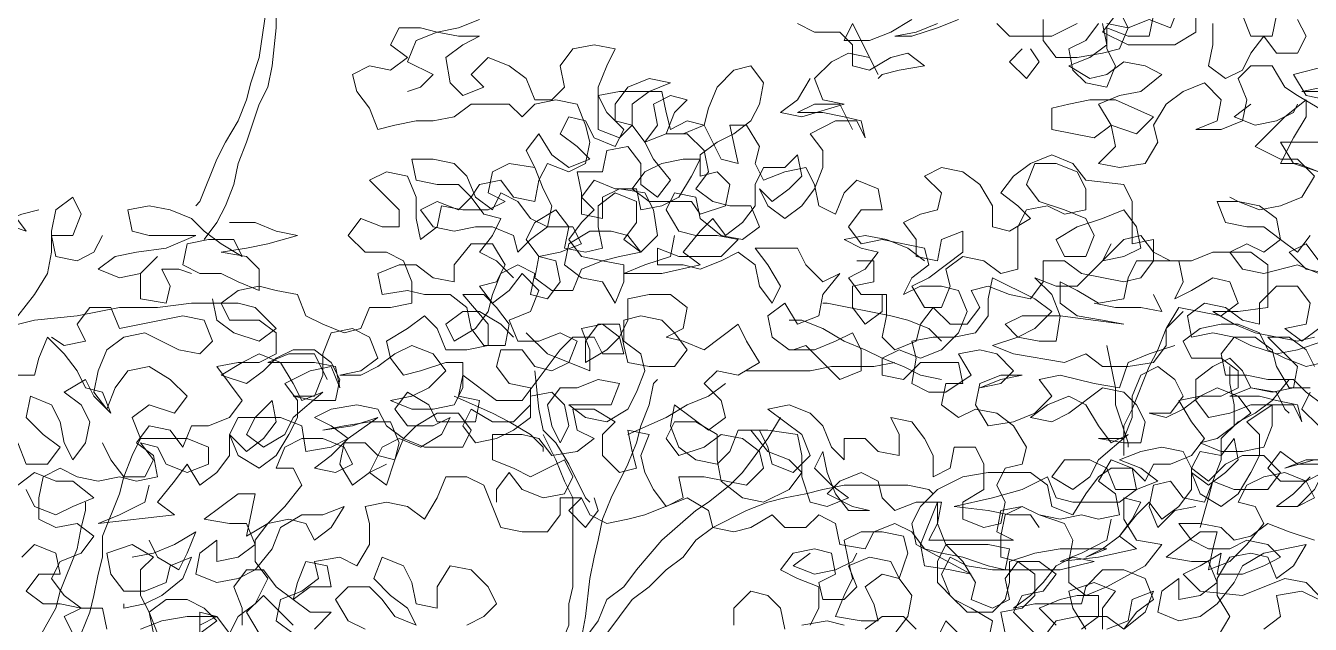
# Model space of a CAD drawing. Header units: millimetres. Extents: x 11446 to 37687, y -223 to 11932.
# Drawn here: x 26454 to 29685, y 7702 to 9209 of the extents above; entities that cross this region are included whole.
import ezdxf

# ---------------------------------------------------------------- set-up
doc = ezdxf.new("R2010")
doc.units = ezdxf.units.MM
doc.layers.add('A-VEG-___-___-EXI', color=250, linetype='Continuous', lineweight=25)

msp = doc.modelspace()

# ---------------------------------------------------------------- linework, layer by layer
at = {"layer": 'A-VEG-___-___-EXI', "color": 28, "lineweight": 15, "flags": 128}
for points in [[(26977.2, 10333.5), (27009.2, 10290.8), (27030.5, 10248.2), (27051.8, 10194.9), (27062.5, 10152.2), (27083.8, 10098.9), (27105.1, 9992.3), (27105.1, 9779.2), (27094.5, 9725.9), (27094.5, 9608.6), (27073.2, 9480.7), (27073.2, 9331.4), (27062.5, 9278.1), (27041.2, 9128.9), (27019.9, 9064.9), (27009.2, 9022.3), (26987.9, 8969), (26955.9, 8915.7), (26934.6, 8873.1), (26891.9, 8766.5), (26881.3, 8755.8)], [(26902.6, 8670.5), (26934.6, 8713.2), (26955.9, 8755.8), (26977.2, 8809.1), (26987.9, 8862.4), (27009.2, 8915.7), (27041.2, 9011.6), (27062.5, 9054.3), (27073.2, 9107.6), (27083.8, 9203.5), (27083.8, 9256.8)], [(29354.4, 9256.8), (29333.1, 9203.5), (29279.8, 9224.8), (29226.5, 9203.5), (29205.1, 9246.2)], [(27680.8, 8574.6), (27638.1, 8617.2), (27595.5, 8638.5), (27627.5, 8681.2), (27648.8, 8723.8), (27606.2, 8734.5), (27574.2, 8777.1), (27595.5, 8809.1), (27648.8, 8819.8), (27680.8, 8777.1), (27734.1, 8766.5), (27744.7, 8819.8), (27766.1, 8862.4), (27819.4, 8841.1), (27862, 8862.4), (27872.7, 8915.7), (27862, 8958.3), (27840.7, 9011.6), (27787.4, 9022.3), (27734.1, 9011.6), (27702.1, 8979.7), (27670.1, 9011.6), (27574.2, 9011.6), (27531.5, 8979.7), (27478.2, 8969), (27435.6, 8969), (27382.3, 8958.3), (27339.7, 8947.7), (27318.3, 9001), (27286.4, 9043.6), (27275.7, 9086.3), (27318.3, 9107.6), (27371.6, 9096.9), (27414.3, 9128.9), (27371.6, 9160.9), (27393, 9203.5), (27446.3, 9203.5), (27488.9, 9192.9), (27542.2, 9203.5), (27595.5, 9224.8)], [(28427, 9075.6), (28395, 9022.3), (28352.4, 8990.3), (28405.7, 8979.7), (28512.3, 9011.6), (28459, 9022.3), (28437.6, 9075.6), (28480.3, 9118.2), (28522.9, 9139.6), (28576.2, 9128.9), (28597.5, 9086.3), (28533.6, 9214.2), (28512.3, 9171.5), (28576.2, 9171.5), (28629.5, 9192.9), (28682.8, 9224.8)], [(28395, 9214.2), (28437.6, 9192.9), (28501.6, 9192.9), (28533.6, 9160.9), (28533.6, 9107.6), (28576.2, 9096.9), (28629.5, 9128.9), (28672.1, 9139.6), (28714.8, 9107.6), (28650.8, 9096.9), (28608.2, 9086.3), (28597.5, 9075.6)], [(28746.8, 9214.2), (28693.5, 9192.9), (28640.2, 9182.2), (28682.8, 9182.2), (28746.8, 9203.5), (28800.1, 9224.8)], [(28896, 9214.2), (28928, 9182.2), (29034.6, 9182.2), (29098.5, 9214.2)], [(29173.2, 9214.2), (29226.5, 9203.5), (29205.1, 9150.2), (29162.5, 9139.6), (29098.5, 9128.9), (29045.2, 9128.9), (29013.3, 9171.5), (29013.3, 9224.8)], [(29162.5, 9214.2), (29173.2, 9160.9), (29130.5, 9128.9), (29077.2, 9107.6), (29130.5, 9075.6), (29173.2, 9086.3), (29215.8, 9118.2), (29269.1, 9107.6), (29311.7, 9086.3), (29258.4, 9043.6), (29205.1, 9033), (29151.8, 9011.6), (29183.8, 8958.3), (29247.8, 8937), (29290.4, 8979.7), (29194.5, 9022.3), (29130.5, 9022.3), (29077.2, 9011.6), (29034.6, 9001), (29034.6, 8947.7), (29141.2, 8926.4), (29183.8, 8958.3), (29194.5, 8905), (29151.8, 8862.4), (29205.1, 8851.7), (29269.1, 8862.4), (29301.1, 8915.7), (29290.4, 8958.3), (29322.4, 9011.6), (29365, 9043.6), (29418.3, 9064.9), (29461, 9022.3), (29450.3, 8969), (29397, 8947.7), (29461, 8947.7), (29514.3, 8969), (29524.9, 9022.3), (29503.6, 9075.6), (29535.6, 9107.6), (29588.9, 9107.6), (29620.9, 9054.3), (29652.9, 9033), (29706.2, 9001)], [(29151.8, 9214.2), (29119.9, 9171.5), (29077.2, 9150.2), (29087.9, 9096.9), (29119.9, 9064.9), (29173.2, 9054.3), (29194.5, 9107.6), (29173.2, 9150.2), (29173.2, 9203.5), (29226.5, 9182.2), (29279.8, 9182.2), (29290.4, 9235.5)], [(29194.5, 9235.5), (29162.5, 9192.9), (29226.5, 9160.9), (29343.7, 9160.9), (29397, 9192.9), (29397, 9235.5)], [(29439.7, 9214.2), (29439.7, 9160.9), (29429, 9107.6), (29471.6, 9075.6), (29514.3, 9096.9), (29535.6, 9139.6), (29567.6, 9182.2), (29599.6, 9139.6), (29652.9, 9139.6), (29674.2, 9182.2), (29652.9, 9224.8)], [(29514.3, 9235.5), (29535.6, 9182.2), (29588.9, 9182.2), (29599.6, 9235.5)], [(27680.8, 8425.3), (27648.8, 8457.3), (27595.5, 8489.3), (27552.9, 8489.3), (27510.2, 8457.3), (27531.5, 8414.7), (27584.8, 8446.7), (27616.8, 8489.3), (27627.5, 8531.9), (27648.8, 8585.2), (27691.4, 8606.6), (27734.1, 8585.2), (27723.4, 8531.9), (27766.1, 8521.3), (27798, 8563.9), (27787.4, 8617.2), (27744.7, 8627.9), (27712.8, 8670.5), (27734.1, 8713.2), (27787.4, 8745.1), (27819.4, 8702.5), (27808.7, 8649.2), (27862, 8638.5), (27904.6, 8649.2), (27894, 8702.5), (27894, 8755.8), (27936.6, 8787.8), (27989.9, 8766.5), (27989.9, 8713.2), (27957.9, 8670.5), (28000.6, 8638.5), (27947.3, 8627.9), (27904.6, 8617.2), (27851.3, 8627.9), (27819.4, 8670.5), (27851.3, 8713.2), (27883.3, 8745.1), (27851.3, 8777.1), (27883.3, 8819.8), (27936.6, 8798.4), (27989.9, 8798.4), (28000.6, 8745.1), (28053.9, 8755.8), (28096.5, 8777.1), (28128.5, 8830.4), (28149.8, 8873.1), (28107.2, 8873.1), (28053.9, 8862.4), (28011.2, 8841.1), (27979.3, 8798.4), (28021.9, 8766.5), (28128.5, 8766.5), (28149.8, 8734.5), (28213.8, 8755.8), (28224.4, 8809.1), (28192.5, 8841.1), (28149.8, 8830.4), (28149.8, 8883.7), (28192.5, 8915.7), (28235.1, 8937), (28277.7, 8969), (28299.1, 9011.6), (28309.7, 9064.9), (28277.7, 9107.6), (28235.1, 9096.9), (28192.5, 9054.3), (28171.1, 9001), (28160.5, 8958.3), (28107.2, 8937), (28064.5, 8937), (28085.9, 8990.3), (28117.8, 9022.3), (28075.2, 9033), (28032.6, 9011.6), (28043.2, 8958.3), (28011.2, 8915.7), (27979.3, 8958.3), (27979.3, 9011.6), (28021.9, 9043.6), (28075.2, 9064.9), (28021.9, 9075.6), (27968.6, 9054.3), (27936.6, 9011.6), (27936.6, 8969), (27979.3, 8958.3), (27947.3, 8926.4), (27894, 8947.7), (27894, 9054.3), (27915.3, 9107.6), (27936.6, 9150.2), (27883.3, 9160.9), (27830, 9150.2), (27798, 9107.6), (27808.7, 9054.3), (27776.7, 9022.3), (27734.1, 9022.3), (27712.8, 9075.6), (27670.1, 9107.6), (27616.8, 9128.9), (27574.2, 9086.3), (27606.2, 9054.3), (27552.9, 9033), (27520.9, 9064.9), (27510.2, 9128.9), (27552.9, 9160.9), (27595.5, 9182.2), (27542.2, 9182.2), (27488.9, 9192.9), (27435.6, 9171.5), (27414.3, 9118.2), (27478.2, 9086.3), (27446.3, 9054.3), (27414.3, 9043.6)], [(28960, 9150.2), (28928, 9118.2), (28970.6, 9075.6), (29002.6, 9118.2), (28981.3, 9150.2)], [(29727.5, 9107.6), (29642.2, 9086.3), (29674.2, 9033), (29727.5, 9022.3)], [(29716.8, 9054.3), (29663.5, 9043.6), (29716.8, 9043.6)], [(27361, 8105.5), (27318.3, 8084.2), (27275.7, 8052.2), (27243.7, 8105.5), (27254.4, 8158.8), (27307.7, 8158.8), (27339.7, 8126.9), (27382.3, 8116.2), (27403.6, 8169.5), (27456.9, 8148.2), (27552.9, 8148.2), (27574.2, 8190.8), (27542.2, 8233.5), (27488.9, 8233.5), (27435.6, 8201.5), (27403.6, 8169.5), (27361, 8201.5), (27339.7, 8244.1), (27286.4, 8254.8), (27222.4, 8244.1), (27179.8, 8222.8), (27222.4, 8201.5), (27265, 8169.5), (27222.4, 8148.2), (27158.4, 8137.5), (27147.8, 8201.5), (27094.5, 8222.8), (27030.5, 8222.8), (27009.2, 8180.2), (27051.8, 8148.2), (27105.1, 8180.2), (27126.5, 8222.8), (27201.1, 8286.8), (27147.8, 8265.4), (27126.5, 8308.1), (27094.5, 8361.4), (27041.2, 8382.7), (26998.5, 8361.4), (26945.2, 8329.4), (27009.2, 8308.1), (27051.8, 8340.1), (27083.8, 8372), (27126.5, 8393.4), (27179.8, 8393.4), (27222.4, 8361.4), (27243.7, 8318.7), (27233.1, 8265.4), (27179.8, 8265.4), (27126.5, 8276.1), (27179.8, 8276.1), (27201.1, 8329.4), (27201.1, 8382.7), (27222.4, 8436), (27275.7, 8446.7), (27318.3, 8425.3), (27339.7, 8372), (27297, 8340.1), (27243.7, 8329.4), (27297, 8329.4), (27339.7, 8350.7), (27382.3, 8382.7), (27424.9, 8404), (27478.2, 8382.7), (27510.2, 8340.1), (27467.6, 8297.4), (27424.9, 8276.1), (27371.6, 8265.4), (27424.9, 8244.1), (27478.2, 8244.1), (27531.5, 8254.8), (27552.9, 8297.4), (27552.9, 8361.4), (27510.2, 8361.4), (27446.3, 8340.1), (27403.6, 8329.4), (27371.6, 8372), (27361, 8414.7), (27414.3, 8446.7), (27456.9, 8478.6), (27488.9, 8446.7), (27510.2, 8393.4), (27563.5, 8393.4), (27616.8, 8404), (27616.8, 8457.3), (27552.9, 8531.9), (27606.2, 8531.9), (27638.1, 8500), (27670.1, 8457.3), (27659.5, 8404), (27606.2, 8404), (27574.2, 8446.7), (27563.5, 8500), (27520.9, 8531.9), (27456.9, 8531.9), (27414.3, 8542.6), (27350.3, 8531.9), (27339.7, 8585.2), (27393, 8606.6), (27435.6, 8606.6), (27478.2, 8574.6), (27531.5, 8563.9), (27531.5, 8606.6), (27574.2, 8659.9), (27627.5, 8659.9), (27659.5, 8606.6), (27638.1, 8563.9), (27595.5, 8553.3), (27627.5, 8510.6), (27670.1, 8542.6), (27702.1, 8585.2), (27744.7, 8542.6), (27723.4, 8489.3), (27670.1, 8468), (27691.4, 8414.7), (27744.7, 8414.7), (27798, 8436), (27840.7, 8414.7), (27819.4, 8361.4), (27776.7, 8340.1), (27734.1, 8350.7), (27702.1, 8393.4), (27648.8, 8393.4), (27638.1, 8350.7), (27670.1, 8308.1), (27723.4, 8297.4), (27723.4, 8254.8), (27680.8, 8212.1), (27627.5, 8212.1), (27574.2, 8244.1), (27552.9, 8201.5), (27584.8, 8158.8), (27638.1, 8169.5), (27680.8, 8190.8), (27723.4, 8222.8), (27723.4, 8276.1), (27776.7, 8286.8), (27808.7, 8254.8), (27819.4, 8201.5), (27798, 8158.8), (27776.7, 8201.5), (27766.1, 8254.8), (27798, 8297.4), (27840.7, 8297.4), (27894, 8318.7), (27947.3, 8308.1), (27926, 8254.8), (27819.4, 8254.8), (27862, 8222.8), (27915.3, 8212.1), (27968.6, 8244.1), (27989.9, 8286.8), (28011.2, 8340.1), (28000.6, 8382.7), (27957.9, 8414.7), (27957.9, 8468), (28000.6, 8478.6), (28053.9, 8468), (28085.9, 8436), (28117.8, 8393.4), (28085.9, 8350.7), (28021.9, 8350.7), (27968.6, 8361.4), (27957.9, 8404), (27947.3, 8457.3), (27894, 8457.3), (27862, 8414.7), (27862, 8361.4), (27915.3, 8393.4), (27947.3, 8425.3), (27968.6, 8468), (27968.6, 8521.3), (28021.9, 8531.9), (28075.2, 8531.9), (28117.8, 8500), (28107.2, 8446.7), (28064.5, 8425.3), (28107.2, 8414.7), (28160.5, 8393.4), (28245.8, 8457.3), (28267.1, 8414.7), (28299.1, 8361.4), (28245.8, 8329.4), (28192.5, 8340.1), (28160.5, 8308.1), (28203.1, 8265.4), (28213.8, 8222.8), (28171.1, 8190.8), (28085.9, 8254.8), (28075.2, 8201.5), (28096.5, 8148.2), (28139.2, 8116.2), (28192.5, 8105.5), (28224.4, 8137.5), (28245.8, 8190.8), (28299.1, 8190.8), (28320.4, 8148.2), (28331, 8105.5), (28384.3, 8084.2), (28427, 8126.9), (28405.7, 8180.2), (28320.4, 8244.1), (28373.7, 8254.8), (28427, 8233.5), (28459, 8201.5), (28480.3, 8148.2), (28512.3, 8116.2), (28512.3, 8169.5), (28565.5, 8169.5), (28597.5, 8137.5), (28650.8, 8126.9), (28650.8, 8180.2), (28629.5, 8222.8), (28682.8, 8212.1), (28714.8, 8169.5), (28736.1, 8126.9), (28736.1, 8073.6), (28778.7, 8094.9), (28789.4, 8148.2), (28842.7, 8148.2), (28864, 8105.5), (28864, 8041.6), (28810.7, 8009.6), (28810.7, 7967), (28864, 7945.7), (28906.7, 7956.3), (28917.3, 8009.6), (28896, 8052.2), (28917.3, 8094.9), (28960, 8105.5), (28970.6, 8148.2), (28938.6, 8201.5), (28896, 8233.5), (28842.7, 8244.1), (28800.1, 8222.8), (28757.4, 8254.8), (28768.1, 8308.1), (28810.7, 8308.1), (28800.1, 8361.4), (28704.1, 8361.4), (28661.5, 8318.7), (28608.2, 8329.4), (28608.2, 8372), (28650.8, 8393.4), (28704.1, 8372), (28757.4, 8393.4), (28800.1, 8436), (28821.4, 8489.3), (28800.1, 8542.6), (28757.4, 8553.3), (28704.1, 8553.3), (28661.5, 8531.9), (28682.8, 8574.6), (28725.5, 8606.6), (28714.8, 8649.2), (28608.2, 8670.5), (28554.9, 8659.9), (28522.9, 8702.5), (28554.9, 8745.1), (28608.2, 8745.1), (28597.5, 8798.4), (28544.2, 8819.8), (28512.3, 8787.8), (28490.9, 8734.5), (28448.3, 8755.8), (28437.6, 8809.1), (28416.3, 8851.7), (28363, 8841.1), (28309.7, 8819.8), (28288.4, 8862.4), (28299.1, 8905), (28267.1, 8958.3), (28224.4, 8958.3), (28245.8, 8862.4), (28203.1, 8873.1), (28160.5, 8958.3), (28117.8, 8969), (28075.2, 8947.7), (28064.5, 8990.3), (28053.9, 9043.6), (27947.3, 9043.6), (27894, 9033), (27915.3, 8990.3), (27957.9, 8947.7), (27936.6, 8905), (27883.3, 8926.4), (27862, 8969), (27819.4, 8979.7), (27798, 8937), (27840.7, 8905), (27872.7, 8873.1), (27819.4, 8851.7), (27776.7, 8883.7), (27744.7, 8937), (27712.8, 8894.4), (27734.1, 8851.7), (27755.4, 8798.4), (27776.7, 8755.8), (27766.1, 8702.5), (27723.4, 8723.8), (27691.4, 8766.5), (27648.8, 8787.8), (27627.5, 8745.1), (27584.8, 8777.1), (27563.5, 8830.4), (27531.5, 8862.4), (27478.2, 8873.1), (27424.9, 8873.1), (27435.6, 8819.8), (27488.9, 8809.1), (27542.2, 8809.1), (27574.2, 8777.1), (27542.2, 8745.1), (27488.9, 8766.5), (27446.3, 8745.1), (27478.2, 8702.5), (27531.5, 8691.8), (27584.8, 8702.5), (27627.5, 8702.5), (27680.8, 8681.2), (27691.4, 8638.5), (27723.4, 8670.5), (27766.1, 8702.5), (27830, 8702.5), (27851.3, 8659.9), (27798, 8638.5), (27744.7, 8627.9), (27734.1, 8574.6), (27776.7, 8542.6), (27830, 8542.6), (27851.3, 8595.9), (27904.6, 8617.2), (27957.9, 8606.6), (27957.9, 8563.9), (27936.6, 8510.6), (27904.6, 8563.9), (27851.3, 8574.6), (27808.7, 8606.6), (27819.4, 8659.9), (27872.7, 8691.8), (27926, 8691.8), (27968.6, 8681.2), (28000.6, 8638.5), (28043.2, 8681.2), (28032.6, 8745.1), (28011.2, 8787.8), (27947.3, 8798.4), (27904.6, 8777.1), (27904.6, 8723.8), (27851.3, 8734.5), (27851.3, 8787.8), (27840.7, 8841.1), (27904.6, 8841.1), (27915.3, 8894.4), (27968.6, 8905), (28000.6, 8862.4), (28000.6, 8809.1), (28043.2, 8777.1), (28075.2, 8819.8), (28032.6, 8873.1), (28011.2, 8915.7), (28064.5, 8937), (28117.8, 8937), (28160.5, 8894.4), (28171.1, 8841.1), (28139.2, 8798.4), (28181.8, 8766.5), (28224.4, 8755.8), (28277.7, 8755.8), (28299.1, 8702.5), (28256.4, 8670.5), (28203.1, 8681.2), (28149.8, 8723.8), (28139.2, 8777.1), (28085.9, 8787.8), (28064.5, 8745.1), (28096.5, 8691.8), (28139.2, 8681.2), (28192.5, 8681.2), (28245.8, 8670.5), (28203.1, 8627.9), (28096.5, 8627.9), (28043.2, 8649.2), (28043.2, 8606.6), (28107.2, 8606.6), (28149.8, 8595.9), (28203.1, 8617.2), (28245.8, 8638.5), (28288.4, 8606.6), (28299.1, 8553.3), (28331, 8510.6), (28352.4, 8553.3), (28320.4, 8606.6), (28288.4, 8649.2), (28395, 8649.2), (28416.3, 8606.6), (28459, 8563.9), (28501.6, 8585.2), (28459, 8531.9), (28448.3, 8478.6), (28395, 8457.3), (28363, 8510.6), (28320.4, 8478.6), (28331, 8425.3), (28373.7, 8393.4), (28437.6, 8393.4), (28490.9, 8414.7), (28533.6, 8436), (28554.9, 8393.4), (28554.9, 8340.1), (28501.6, 8318.7), (28416.3, 8404), (28384.3, 8393.4)], [(29727.5, 8915.7), (29610.2, 8915.7), (29642.2, 8862.4), (29706.2, 8841.1), (29652.9, 8862.4), (29610.2, 8862.4), (29642.2, 8926.4), (29674.2, 8979.7), (29674.2, 9022.3), (29620.9, 8979.7), (29546.3, 8905), (29610.2, 8873.1), (29652.9, 8873.1), (29695.5, 8830.4), (29663.5, 8777.1), (29610.2, 8755.8), (29556.9, 8745.1), (29503.6, 8766.5), (29482.3, 8777.1)], [(28085.9, 8681.2), (28075.2, 8627.9), (28011.2, 8606.6), (27957.9, 8585.2), (28053.9, 8585.2), (28149.8, 8606.6), (28107.2, 8638.5), (28149.8, 8691.8), (28181.8, 8723.8), (28213.8, 8681.2), (28256.4, 8713.2), (28288.4, 8755.8), (28288.4, 8809.1), (28309.7, 8851.7), (28363, 8851.7), (28395, 8883.7), (28405.7, 8830.4), (28373.7, 8798.4), (28331, 8766.5), (28299.1, 8798.4), (28320.4, 8755.8), (28363, 8723.8), (28405.7, 8755.8), (28437.6, 8798.4), (28459, 8851.7), (28459, 8894.4), (28427, 8937), (28490.9, 8969), (28544.2, 8969), (28565.5, 8926.4), (28554.9, 8969), (28512.3, 8979.7), (28459, 8990.3), (28395, 8990.3), (28437.6, 9011.6), (28501.6, 9011.6), (28533.6, 8947.7)], [(29535.6, 9011.6), (29493, 8979.7), (29546.3, 8958.3), (29599.6, 8969), (29642.2, 8990.3), (29652.9, 9011.6)], [(27734.1, 8851.7), (27670.1, 8862.4), (27627.5, 8841.1), (27616.8, 8787.8), (27659.5, 8766.5), (27616.8, 8745.1), (27552.9, 8745.1), (27499.6, 8755.8), (27488.9, 8702.5), (27446.3, 8670.5), (27435.6, 8723.8), (27435.6, 8777.1), (27414.3, 8830.4), (27361, 8841.1), (27318.3, 8819.8), (27393, 8745.1), (27393, 8702.5), (27350.3, 8702.5), (27297, 8723.8), (27265, 8681.2), (27307.7, 8638.5), (27361, 8638.5), (27403.6, 8617.2), (27424.9, 8563.9), (27424.9, 8510.6), (27371.6, 8500), (27318.3, 8500), (27297, 8446.7), (27254.4, 8436), (27201.1, 8457.3), (27158.4, 8478.6), (27137.1, 8531.9), (27083.8, 8542.6), (27041.2, 8553.3), (26987.9, 8542.6), (26945.2, 8510.6), (26966.6, 8468), (27041.2, 8468), (27083.8, 8436), (27083.8, 8382.7), (27041.2, 8361.4), (26987.9, 8361.4), (26934.6, 8350.7), (26998.5, 8265.4), (26966.6, 8222.8), (26913.3, 8201.5), (26870.6, 8201.5), (26849.3, 8148.2), (26817.3, 8190.8), (26764, 8201.5), (26732, 8158.8), (26774.7, 8126.9), (26785.3, 8073.6), (26732, 8062.9), (26689.4, 8073.6), (26636.1, 8062.9), (26582.8, 8073.6), (26540.2, 8094.9), (26497.5, 8073.6), (26486.9, 8020.3), (26486.9, 7967), (26529.5, 7945.7), (26582.8, 7956.3), (26625.4, 7924.3), (26593.5, 7881.7), (26540.2, 7860.4), (26518.8, 7817.7), (26550.8, 7775.1), (26593.5, 7743.1), (26550.8, 7721.8), (26572.2, 7679.2)], [(28714.8, 8617.2), (28672.1, 8649.2), (28618.9, 8670.5), (28565.5, 8681.2), (28512.3, 8670.5), (28554.9, 8649.2), (28597.5, 8638.5), (28565.5, 8595.9), (28522.9, 8574.6), (28554.9, 8531.9), (28618.9, 8531.9), (28618.9, 8478.6), (28608.2, 8425.3), (28640.2, 8393.4), (28693.5, 8414.7), (28704.1, 8457.3), (28736.1, 8500), (28778.7, 8457.3), (28821.4, 8457.3), (28853.4, 8500), (28832.1, 8542.6), (28874.7, 8553.3), (28928, 8531.9), (28981.3, 8521.3), (29013.3, 8563.9), (29013.3, 8617.2), (29066.6, 8617.2), (29109.2, 8585.2), (29215.8, 8563.9), (29258.4, 8574.6), (29290.4, 8617.2), (29290.4, 8670.5), (29237.1, 8659.9), (29237.1, 8766.5), (29215.8, 8809.1), (29119.9, 8819.8), (29087.9, 8862.4), (29034.6, 8883.7), (28981.3, 8862.4), (28938.6, 8830.4), (28906.7, 8787.8), (28949.3, 8755.8), (28981.3, 8723.8), (28928, 8691.8), (28885.3, 8702.5), (28885.3, 8755.8), (28853.4, 8809.1), (28810.7, 8841.1), (28757.4, 8851.7), (28714.8, 8830.4), (28757.4, 8787.8), (28746.8, 8745.1), (28704.1, 8734.5), (28661.5, 8713.2), (28693.5, 8670.5), (28693.5, 8627.9), (28746.8, 8617.2), (28757.4, 8670.5), (28810.7, 8691.8), (28810.7, 8638.5), (28725.5, 8574.6), (28682.8, 8553.3), (28714.8, 8500), (28757.4, 8500), (28778.7, 8553.3), (28768.1, 8595.9), (28810.7, 8627.9), (28864, 8617.2), (28906.7, 8585.2), (28949.3, 8595.9), (28949.3, 8702.5), (28970.6, 8745.1), (29023.9, 8755.8), (29066.6, 8734.5), (29119.9, 8745.1), (29119.9, 8798.4), (29098.5, 8841.1), (29045.2, 8862.4), (28991.9, 8862.4), (28970.6, 8809.1), (29002.6, 8766.5), (29066.6, 8745.1), (29119.9, 8723.8), (29141.2, 8681.2), (29119.9, 8627.9), (29066.6, 8627.9), (29045.2, 8670.5), (29098.5, 8702.5), (29162.5, 8723.8), (29215.8, 8745.1), (29247.8, 8702.5), (29258.4, 8649.2), (29215.8, 8627.9), (29162.5, 8617.2), (29183.8, 8659.9)], [(26433.6, 8478.6), (26476.2, 8531.9), (26508.2, 8585.2), (26518.8, 8638.5), (26518.8, 8691.8), (26529.5, 8745.1), (26572.2, 8777.1), (26593.5, 8734.5), (26572.2, 8681.2), (26518.8, 8681.2), (26529.5, 8627.9), (26582.8, 8617.2), (26625.4, 8638.5), (26646.8, 8681.2)], [(29684.8, 8681.2), (29652.9, 8638.5), (29610.2, 8670.5), (29599.6, 8723.8), (29556.9, 8755.8), (29503.6, 8766.5), (29450.3, 8766.5), (29471.6, 8713.2), (29524.9, 8702.5), (29567.6, 8702.5), (29610.2, 8670.5), (29567.6, 8638.5), (29524.9, 8659.9), (29482.3, 8638.5), (29514.3, 8595.9), (29567.6, 8585.2), (29652.9, 8606.6), (29706.2, 8585.2)], [(26486.9, 8745.1), (26444.2, 8734.5), (26390.9, 8713.2), (26454.9, 8691.8), (26422.9, 8734.5)], [(26966.6, 8713.2), (27030.5, 8713.2), (27083.8, 8691.8), (27137.1, 8681.2), (27062.5, 8659.9), (27009.2, 8649.2), (26945.2, 8638.5), (27009.2, 8627.9), (27041.2, 8595.9), (27041.2, 8542.6), (26987.9, 8563.9), (26945.2, 8585.2), (26891.9, 8585.2), (26849.3, 8606.6), (26860, 8659.9), (26913.3, 8670.5), (26977.2, 8670.5), (26998.5, 8627.9), (26945.2, 8659.9), (26902.6, 8691.8), (26870.6, 8723.8), (26817.3, 8745.1), (26764, 8755.8), (26710.7, 8745.1), (26721.4, 8691.8), (26764, 8681.2), (26881.3, 8681.2), (26806.7, 8649.2), (26732, 8638.5), (26678.7, 8627.9), (26636.1, 8595.9), (26689.4, 8574.6), (26742.7, 8585.2), (26785.3, 8627.9), (26742.7, 8585.2), (26742.7, 8521.3), (26806.7, 8510.6), (26817.3, 8553.3), (26796, 8595.9), (26838.6, 8595.9), (26870.6, 8585.2)], [(29343.7, 8404), (29279.8, 8382.7), (29226.5, 8361.4), (29205.1, 8297.4), (29141.2, 8308.1), (29055.9, 8329.4), (29002.6, 8318.7), (29034.6, 8276.1), (28991.9, 8233.5), (28938.6, 8212.1), (28874.7, 8201.5), (28842.7, 8254.8), (28853.4, 8308.1), (28906.7, 8329.4), (28960, 8329.4), (28906.7, 8318.7), (28853.4, 8297.4), (28906.7, 8308.1), (28938.6, 8340.1), (28896, 8382.7), (28853.4, 8393.4), (28800.1, 8382.7), (28832.1, 8329.4), (28768.1, 8286.8), (28725.5, 8286.8), (28682.8, 8308.1), (28693.5, 8372), (28682.8, 8414.7), (28736.1, 8425.3), (28789.4, 8425.3), (28842.7, 8436), (28874.7, 8478.6), (28874.7, 8521.3), (28885.3, 8574.6), (28991.9, 8521.3), (29034.6, 8489.3), (28991.9, 8446.7), (28949.3, 8425.3), (28917.3, 8457.3), (28960, 8478.6), (29055.9, 8478.6), (29215.8, 8457.3), (29162.5, 8468), (29098.5, 8478.6), (29055.9, 8510.6), (29055.9, 8563.9), (29098.5, 8542.6), (29151.8, 8510.6), (29215.8, 8521.3), (29226.5, 8574.6), (29247.8, 8617.2), (29354.4, 8617.2), (29365, 8563.9), (29343.7, 8521.3), (29386.4, 8542.6), (29439.7, 8574.6), (29482.3, 8563.9), (29503.6, 8510.6), (29461, 8478.6), (29354.4, 8500), (29322.4, 8446.7), (29322.4, 8404), (29290.4, 8361.4), (29226.5, 8350.7), (29162.5, 8350.7), (29119.9, 8382.7), (29066.6, 8361.4), (28938.6, 8382.7), (28885.3, 8404), (28949.3, 8425.3), (29002.6, 8414.7), (29045.2, 8414.7), (29055.9, 8478.6), (29034.6, 8531.9), (28991.9, 8574.6), (29045.2, 8553.3), (29098.5, 8553.3), (29215.8, 8670.5), (29258.4, 8681.2), (29290.4, 8638.5), (29333.1, 8617.2), (29386.4, 8617.2), (29439.7, 8638.5), (29535.6, 8638.5), (29578.2, 8606.6), (29578.2, 8500), (29503.6, 8489.3), (29439.7, 8489.3), (29493, 8457.3), (29546.3, 8436), (29652.9, 8414.7), (29695.5, 8425.3)], [(29706.2, 8617.2), (29674.2, 8659.9), (29631.5, 8638.5), (29674.2, 8595.9), (29727.5, 8585.2)], [(28608.2, 8531.9), (28608.2, 8489.3), (28565.5, 8457.3), (28533.6, 8500), (28533.6, 8553.3), (28586.9, 8563.9), (28586.9, 8617.2), (28544.2, 8617.2)], [(29141.2, 8510.6), (29194.5, 8500), (29258.4, 8500), (29311.7, 8489.3), (29290.4, 8531.9)], [(29684.8, 8297.4), (29631.5, 8297.4), (29599.6, 8350.7), (29588.9, 8393.4), (29546.3, 8425.3), (29493, 8425.3), (29439.7, 8436), (29386.4, 8425.3), (29375.7, 8478.6), (29418.3, 8510.6), (29471.6, 8500), (29514.3, 8468), (29556.9, 8457.3), (29556.9, 8510.6), (29599.6, 8553.3), (29652.9, 8553.3), (29684.8, 8510.6), (29674.2, 8457.3), (29620.9, 8446.7), (29663.5, 8414.7), (29706.2, 8446.7)], [(26923.9, 8521.3), (26934.6, 8468), (26977.2, 8436), (27041.2, 8414.7), (27083.8, 8446.7), (27030.5, 8500), (26987.9, 8510.6), (26870.6, 8510.6), (26785.3, 8500), (26689.4, 8500), (26582.8, 8478.6), (26476.2, 8468), (26390.9, 8446.7)], [(26646.8, 8158.8), (26668.1, 8116.2), (26700.1, 8073.6), (26753.4, 8073.6), (26774.7, 8116.2), (26742.7, 8158.8), (26785.3, 8148.2), (26806.7, 8105.5), (26860, 8084.2), (26913.3, 8105.5), (26913.3, 8148.2), (26860, 8169.5), (26742.7, 8169.5), (26721.4, 8222.8), (26764, 8254.8), (26828, 8233.5), (26860, 8276.1), (26817.3, 8318.7), (26764, 8350.7), (26710.7, 8340.1), (26678.7, 8297.4), (26657.4, 8244.1), (26625.4, 8286.8), (26636.1, 8340.1), (26657.4, 8393.4), (26700.1, 8425.3), (26753.4, 8436), (26838.6, 8393.4), (26891.9, 8382.7), (26923.9, 8414.7), (26902.6, 8468), (26849.3, 8478.6), (26689.4, 8446.7), (26668.1, 8500), (26614.8, 8500), (26582.8, 8457.3), (26604.1, 8414.7), (26550.8, 8404), (26518.8, 8425.3)], [(28757.4, 8414.7), (28725.5, 8446.7), (28672.1, 8468), (28629.5, 8478.6), (28469.6, 8510.6), (28459, 8510.6)], [(28757.4, 8318.7), (28704.1, 8329.4), (28661.5, 8350.7), (28608.2, 8372), (28565.5, 8393.4), (28512.3, 8414.7), (28459, 8446.7), (28405.7, 8468), (28373.7, 8468)], [(29365, 8489.3), (29322.4, 8446.7), (29301.1, 8393.4), (29279.8, 8350.7), (29237.1, 8244.1), (29215.8, 8201.5), (29215.8, 8126.9)], [(27712.8, 8436), (27766.1, 8382.7), (27872.7, 8340.1), (27872.7, 8393.4), (27851.3, 8446.7), (27904.6, 8457.3), (27947.3, 8425.3), (27957.9, 8382.7), (27904.6, 8382.7), (27883.3, 8425.3), (27830, 8425.3), (27798, 8393.4), (27702.1, 8265.4), (27638.1, 8265.4), (27552.9, 8329.4), (27542.2, 8276.1), (27595.5, 8265.4), (27584.8, 8212.1), (27488.9, 8212.1), (27467.6, 8254.8), (27414.3, 8286.8), (27382.3, 8244.1), (27414.3, 8201.5), (27478.2, 8201.5), (27520.9, 8222.8), (27499.6, 8180.2), (27446.3, 8148.2), (27393, 8169.5), (27350.3, 8148.2), (27318.3, 8084.2), (27361, 8052.2), (27382.3, 8116.2), (27393, 8158.8), (27371.6, 8212.1), (27318.3, 8212.1), (27254.4, 8201.5), (27201.1, 8190.8), (27275.7, 8201.5), (27339.7, 8222.8), (27265, 8169.5), (27222.4, 8126.9), (27179.8, 8094.9), (27233.1, 8084.2), (27275.7, 8105.5), (27254.4, 8148.2), (27201.1, 8169.5), (27147.8, 8169.5), (27105.1, 8148.2), (27083.8, 8094.9), (27126.5, 8094.9), (27147.8, 8052.2), (27105.1, 7999), (27062.5, 7956.3), (27009.2, 7924.3), (27030.5, 8030.9), (26987.9, 8030.9), (26902.6, 7967), (26966.6, 7956.3), (27009.2, 7956.3), (27030.5, 7903), (26987.9, 7871), (26934.6, 7860.4), (26934.6, 7913.7), (26891.9, 7881.7), (26881.3, 7828.4), (26934.6, 7807.1), (26987.9, 7817.7), (27030.5, 7839.1), (27073.2, 7892.4), (27094.5, 7945.7), (27147.8, 7977.6), (27201.1, 7977.6), (27254.4, 7999), (27222.4, 7945.7), (27179.8, 7913.7), (27158.4, 7956.3), (27115.8, 7967), (27062.5, 7956.3), (27030.5, 7913.7), (27030.5, 7860.4), (27062.5, 7817.7), (27030.5, 7753.8), (26987.9, 7721.8), (26966.6, 7679.2), (26934.6, 7721.8), (26891.9, 7732.5), (26891.9, 7679.2)], [(29716.8, 8361.4), (29674.2, 8350.7), (29620.9, 8372), (29578.2, 8393.4), (29556.9, 8436), (29503.6, 8457.3), (29461, 8457.3), (29407.7, 8446.7), (29365, 8414.7), (29386.4, 8372), (29461, 8372), (29503.6, 8340.1), (29503.6, 8297.4), (29461, 8276.1), (29407.7, 8276.1), (29354.4, 8265.4), (29386.4, 8212.1), (29418.3, 8169.5), (29386.4, 8126.9), (29333.1, 8105.5), (29290.4, 8105.5), (29269.1, 8062.9), (29237.1, 8094.9), (29183.8, 8116.2), (29151.8, 8062.9), (29194.5, 8030.9), (29205.1, 7977.6), (29151.8, 7967), (29109.2, 7977.6), (29055.9, 7967), (29002.6, 7977.6), (28960, 7999), (28917.3, 7977.6), (28906.7, 7924.3), (28906.7, 7871), (28949.3, 7860.4), (29002.6, 7860.4), (29045.2, 7828.4), (29013.3, 7785.8), (28960, 7775.1), (28938.6, 7732.5), (29013.3, 7657.8)], [(26422.9, 8329.4), (26476.2, 8329.4), (26486.9, 8372), (26508.2, 8425.3), (26550.8, 8382.7), (26582.8, 8340.1), (26604.1, 8297.4), (26646.8, 8286.8), (26668.1, 8233.5), (26625.4, 8276.1), (26604.1, 8318.7), (26550.8, 8286.8), (26593.5, 8254.8), (26614.8, 8212.1), (26604.1, 8158.8), (26572.2, 8116.2), (26550.8, 8158.8), (26540.2, 8212.1), (26518.8, 8254.8), (26465.6, 8276.1), (26454.9, 8222.8), (26497.5, 8180.2), (26540.2, 8148.2), (26508.2, 8105.5), (26454.9, 8105.5), (26433.6, 8158.8)], [(29397, 7999), (29343.7, 7988.3), (29301.1, 7945.7), (29279.8, 7999), (29290.4, 8052.2), (29333.1, 8062.9), (29365, 8020.3), (29418.3, 8009.6), (29439.7, 8062.9), (29493, 8041.6), (29578.2, 8041.6), (29610.2, 8084.2), (29567.6, 8126.9), (29514.3, 8126.9), (29471.6, 8105.5), (29429, 8062.9), (29386.4, 8094.9), (29365, 8137.5), (29311.7, 8148.2), (29258.4, 8137.5), (29205.1, 8116.2), (29258.4, 8094.9), (29301.1, 8062.9), (29247.8, 8041.6), (29194.5, 8041.6), (29173.2, 8094.9), (29130.5, 8116.2), (29066.6, 8116.2), (29034.6, 8073.6), (29087.9, 8041.6), (29130.5, 8073.6), (29151.8, 8116.2), (29226.5, 8180.2), (29183.8, 8158.8), (29151.8, 8201.5), (29119.9, 8254.8), (29077.2, 8276.1), (29023.9, 8254.8), (28981.3, 8222.8), (29034.6, 8212.1), (29077.2, 8233.5), (29162.5, 8297.4), (29215.8, 8286.8), (29247.8, 8254.8), (29269.1, 8212.1), (29258.4, 8158.8), (29215.8, 8158.8), (29151.8, 8169.5), (29215.8, 8169.5), (29237.1, 8222.8), (29237.1, 8276.1), (29258.4, 8329.4), (29301.1, 8350.7), (29343.7, 8318.7), (29365, 8276.1), (29333.1, 8233.5), (29279.8, 8233.5), (29322.4, 8222.8), (29365, 8244.1), (29407.7, 8276.1), (29450.3, 8297.4), (29503.6, 8276.1), (29535.6, 8233.5), (29450.3, 8169.5), (29407.7, 8158.8), (29461, 8137.5), (29514.3, 8137.5), (29567.6, 8148.2), (29588.9, 8201.5), (29588.9, 8254.8), (29535.6, 8254.8), (29482.3, 8233.5), (29429, 8222.8), (29397, 8265.4), (29397, 8318.7), (29439.7, 8350.7), (29482.3, 8372), (29514.3, 8340.1), (29535.6, 8297.4), (29588.9, 8286.8), (29642.2, 8297.4), (29652.9, 8350.7), (29578.2, 8425.3), (29631.5, 8425.3), (29674.2, 8393.4), (29695.5, 8350.7)], [(29173.2, 8404), (29194.5, 8297.4), (29194.5, 8254.8), (29226.5, 8158.8), (29226.5, 8148.2)], [(29716.8, 8414.7), (29652.9, 8393.4), (29599.6, 8382.7), (29535.6, 8404), (29493, 8425.3), (29461, 8382.7), (29471.6, 8329.4), (29524.9, 8329.4), (29578.2, 8318.7), (29642.2, 8318.7), (29674.2, 8286.8), (29716.8, 8254.8)], [(26764, 8052.2), (26753.4, 8009.6), (26689.4, 7977.6), (26636.1, 7956.3), (26828, 7977.6), (26785.3, 8009.6), (26828, 8062.9), (26860, 8105.5), (26891.9, 8052.2), (26934.6, 8084.2), (26966.6, 8126.9), (26966.6, 8180.2), (26987.9, 8222.8), (27030.5, 8222.8), (27073.2, 8265.4), (27083.8, 8212.1), (27051.8, 8169.5), (27009.2, 8137.5), (26966.6, 8180.2), (26987.9, 8126.9), (27041.2, 8094.9), (27083.8, 8126.9), (27115.8, 8180.2), (27137.1, 8222.8), (27137.1, 8265.4), (27105.1, 8308.1), (27169.1, 8340.1), (27222.4, 8350.7), (27243.7, 8297.4), (27233.1, 8350.7), (27179.8, 8361.4), (27062.5, 8361.4), (27115.8, 8382.7), (27179.8, 8382.7), (27211.7, 8318.7)], [(27734.1, 8340.1), (27744.7, 8244.1), (27755.4, 8190.8), (27787.4, 8158.8), (27819.4, 8105.5), (27862, 8020.3), (27872.7, 8009.6)], [(28640.2, 8361.4), (28586.9, 8350.7), (28480.3, 8350.7), (28427, 8340.1), (28267.1, 8340.1)], [(29482.3, 8350.7), (29482.3, 8308.1), (29493, 8254.8), (29493, 8201.5), (29482.3, 8190.8)], [(27851.3, 7668.5), (27862, 7721.8), (27872.7, 7817.7), (27883.3, 7871), (27894, 7913.7), (27904.6, 7967), (27926, 8020.3), (27968.6, 8105.5), (27989.9, 8158.8), (28000.6, 8201.5), (28021.9, 8254.8), (28032.6, 8308.1), (28043.2, 8318.7)], [(28213.8, 8308.1), (28171.1, 8276.1), (28117.8, 8254.8), (28064.5, 8222.8), (27968.6, 8180.2)], [(29631.5, 8318.7), (29588.9, 8265.4), (29546.3, 8233.5), (29503.6, 8212.1), (29461, 8169.5), (29461, 8116.2), (29439.7, 8062.9), (29429, 8020.3), (29407.7, 7945.7)], [(27531.5, 8276.1), (27627.5, 8233.5), (27670.1, 8212.1), (27723.4, 8180.2), (27755.4, 8148.2), (27755.4, 8137.5)], [(29183.8, 7967), (29173.2, 7913.7), (29109.2, 7881.7), (29055.9, 7860.4), (29151.8, 7871), (29247.8, 7892.4), (29205.1, 7924.3), (29247.8, 7977.6), (29279.8, 8009.6), (29311.7, 7967), (29354.4, 7999), (29386.4, 8041.6), (29386.4, 8094.9), (29407.7, 8137.5), (29461, 8126.9), (29493, 8169.5), (29503.6, 8116.2), (29471.6, 8084.2), (29429, 8052.2), (29386.4, 8084.2), (29407.7, 8030.9), (29461, 7999), (29503.6, 8030.9), (29535.6, 8084.2), (29556.9, 8126.9), (29556.9, 8180.2), (29524.9, 8212.1), (29588.9, 8254.8), (29642.2, 8254.8), (29663.5, 8212.1), (29652.9, 8254.8), (29599.6, 8265.4), (29556.9, 8276.1), (29482.3, 8276.1), (29535.6, 8297.4), (29599.6, 8286.8), (29620.9, 8244.1), (29631.5, 8233.5)], [(29684.8, 8286.8), (29663.5, 8244.1), (29706.2, 8201.5)], [(27126.5, 7679.2), (27083.8, 7711.1), (27094.5, 7764.4), (27147.8, 7785.8), (27190.4, 7817.7), (27179.8, 7860.4), (27243.7, 7871), (27286.4, 7849.7), (27318.3, 7903), (27318.3, 7956.3), (27307.7, 7999), (27361, 8009.6), (27414.3, 7999), (27456.9, 7967), (27488.9, 8020.3), (27510.2, 8073.6), (27563.5, 8073.6), (27606.2, 8052.2), (27648.8, 7945.7), (27702.1, 7935), (27766.1, 7935), (27798, 7977.6), (27798, 8020.3), (27851.3, 8020.3), (27872.7, 7977.6), (27915.3, 7956.3), (27968.6, 7967), (28011.2, 7977.6), (28117.8, 8020.3), (28171.1, 7988.3), (28181.8, 7945.7), (28235.1, 7935), (28277.7, 7945.7), (28331, 7977.6), (28363, 7945.7), (28416.3, 7945.7), (28448.3, 7977.6), (28490.9, 7956.3), (28501.6, 7903), (28565.5, 7892.4), (28586.9, 7935), (28640.2, 7956.3), (28682.8, 7935), (28714.8, 7892.4), (28757.4, 7881.7), (28810.7, 7871), (28874.7, 7849.7), (28917.3, 7839.1), (28928, 7892.4), (28874.7, 7903), (28768.1, 7903), (28746.8, 7956.3), (28757.4, 8009.6), (28693.5, 8009.6), (28640.2, 7988.3), (28608.2, 8020.3), (28597.5, 8062.9), (28554.9, 8084.2), (28501.6, 8062.9), (28469.6, 8030.9), (28533.6, 7999), (28576.2, 7988.3), (28522.9, 7988.3), (28490.9, 8030.9), (28469.6, 8084.2), (28459, 8137.5), (28437.6, 8094.9), (28480.3, 8052.2), (28522.9, 8020.3), (28469.6, 7999), (28427, 8009.6), (28405.7, 8073.6), (28405.7, 8126.9), (28395, 8180.2), (28320.4, 8190.8), (28277.7, 8190.8), (28320.4, 8137.5), (28373.7, 8116.2), (28405.7, 8084.2), (28373.7, 8041.6), (28309.7, 8009.6), (28256.4, 8020.3), (28203.1, 8062.9), (28192.5, 8116.2), (28192.5, 8180.2), (28139.2, 8212.1), (28085.9, 8212.1), (28064.5, 8169.5), (28096.5, 8126.9), (28160.5, 8148.2), (28203.1, 8180.2), (28256.4, 8169.5), (28299.1, 8137.5), (28309.7, 8094.9), (28267.1, 8052.2), (28160.5, 8073.6), (28096.5, 8073.6), (28107.2, 8020.3), (28064.5, 7999), (28032.6, 8041.6), (28011.2, 8084.2), (28000.6, 8126.9), (28021.9, 8180.2), (27968.6, 8190.8), (27979.3, 8137.5), (27989.9, 8094.9), (27947.3, 8084.2), (27904.6, 8126.9), (27904.6, 8180.2), (27936.6, 8212.1), (27883.3, 8244.1), (27830, 8244.1), (27840.7, 8190.8), (27883.3, 8169.5), (27840.7, 8137.5), (27776.7, 8126.9), (27744.7, 8169.5), (27702.1, 8180.2), (27627.5, 8180.2), (27627.5, 8116.2), (27680.8, 8094.9), (27723.4, 8073.6), (27808.7, 8116.2), (27830, 8073.6), (27808.7, 8030.9), (27755.4, 8020.3), (27702.1, 8041.6), (27670.1, 8084.2), (27638.1, 8041.6), (27638.1, 8009.6)], [(28352.4, 8222.8), (28320.4, 8169.5), (28256.4, 8084.2), (28224.4, 8052.2), (28171.1, 8009.6), (28139.2, 7988.3), (28053.9, 7913.7), (27989.9, 7839.1), (27957.9, 7796.4), (27915.3, 7764.4), (27894, 7711.1), (27862, 7668.5)], [(27798, 7647.2), (27819.4, 7700.5), (27819.4, 7753.8), (27830, 7796.4), (27830, 8020.3), (27808.7, 8062.9), (27787.4, 8116.2), (27755.4, 8180.2)], [(26742.7, 8169.5), (26721.4, 8126.9), (26700.1, 8073.6), (26689.4, 8030.9), (26646.8, 7924.3), (26646.8, 7871), (26636.1, 7828.4), (26625.4, 7775.1), (26614.8, 7732.5), (26593.5, 7679.2), (26572.2, 7636.5), (26540.2, 7593.9), (26518.8, 7551.2), (26486.9, 7497.9), (26465.6, 7455.3), (26454.9, 7402), (26444.2, 7306.1), (26444.2, 7124.8)], [(29770.1, 8169.5), (29748.8, 8126.9), (29716.8, 8084.2), (29695.5, 8041.6), (29652.9, 7999)], [(29716.8, 8105.5), (29652.9, 8105.5), (29610.2, 8137.5), (29578.2, 8094.9), (29610.2, 8062.9), (29674.2, 8062.9), (29716.8, 8084.2)], [(29791.4, 8116.2), (29674.2, 8116.2), (29620.9, 8094.9), (29695.5, 8116.2)], [(26454.9, 8041.6), (26476.2, 7999), (26529.5, 7977.6), (26572.2, 7999), (26625.4, 8020.3), (26572.2, 8062.9), (26529.5, 8062.9), (26476.2, 8084.2), (26433.6, 8052.2), (26422.9, 8052.2)], [(29013.3, 7668.5), (29045.2, 7711.1), (29098.5, 7721.8), (29173.2, 7721.8), (29215.8, 7689.8), (29247.8, 7732.5), (29290.4, 7764.4), (29269.1, 7817.7), (29215.8, 7839.1), (29162.5, 7839.1), (29119.9, 7796.4), (29109.2, 7753.8), (28991.9, 7753.8), (28938.6, 7743.1), (28981.3, 7775.1), (29013.3, 7807.1), (29045.2, 7849.7), (29087.9, 7871), (29141.2, 7860.4), (29055.9, 7839.1), (28885.3, 7839.1), (28821.4, 7849.7), (28778.7, 7871), (28757.4, 7828.4), (28778.7, 7775.1), (28821.4, 7732.5), (28885.3, 7732.5), (28917.3, 7764.4), (28928, 7807.1), (28928, 7860.4), (28991.9, 7881.7), (29055.9, 7892.4), (29173.2, 7892.4), (29119.9, 7871), (29162.5, 7892.4), (29205.1, 7924.3), (29237.1, 7967), (29258.4, 8009.6), (29215.8, 8020.3), (29215.8, 7967), (29247.8, 7913.7), (29311.7, 7903), (29269.1, 7849.7), (29173.2, 7796.4), (29119.9, 7775.1), (29077.2, 7807.1), (29077.2, 7860.4), (29087.9, 7913.7), (29066.6, 7956.3), (29002.6, 7977.6), (28960, 7999), (28906.7, 7988.3), (28896, 7935), (28938.6, 7913.7), (28725.5, 7913.7), (28746.8, 7956.3), (28746.8, 8009.6), (28704.1, 7903), (28714.8, 7849.7), (28778.7, 7839.1), (28832.1, 7828.4), (28693.5, 7903), (28682.8, 7956.3), (28704.1, 7999), (28746.8, 8041.6), (28810.7, 8073.6), (28874.7, 8084.2), (28981.3, 8084.2), (29023.9, 8052.2), (29034.6, 7999), (29087.9, 7977.6), (29119.9, 8030.9), (29151.8, 8073.6), (29183.8, 8094.9), (29237.1, 8094.9), (29247.8, 8041.6), (29205.1, 8009.6), (29087.9, 8009.6), (29045.2, 8020.3), (29023.9, 8073.6), (28960, 8041.6), (28885.3, 8020.3), (28789.4, 7999), (28874.7, 7988.3), (28928, 7977.6), (28981.3, 7977.6), (29002.6, 7945.7)], [(29684.8, 8073.6), (29642.2, 8030.9), (29599.6, 7999), (29652.9, 7999), (29695.5, 8020.3), (29674.2, 8062.9), (29620.9, 8084.2), (29567.6, 8073.6), (29524.9, 8052.2), (29503.6, 8009.6), (29546.3, 7999), (29567.6, 7956.3), (29524.9, 7903), (29482.3, 7860.4), (29429, 7839.1), (29439.7, 7892.4), (29450.3, 7935), (29407.7, 7935), (29322.4, 7871), (29386.4, 7860.4), (29429, 7860.4), (29450.3, 7807.1), (29407.7, 7775.1), (29354.4, 7764.4), (29354.4, 7817.7), (29311.7, 7785.8), (29301.1, 7732.5), (29354.4, 7711.1), (29407.7, 7721.8), (29450.3, 7753.8), (29493, 7807.1), (29514.3, 7849.7), (29567.6, 7881.7), (29674.2, 7903), (29642.2, 7849.7), (29599.6, 7817.7), (29578.2, 7871), (29535.6, 7881.7), (29482.3, 7871), (29450.3, 7817.7), (29450.3, 7775.1), (29482.3, 7721.8), (29450.3, 7668.5)], [(26380.3, 8062.9), (26380.3, 8009.6), (26390.9, 7967), (26412.2, 7913.7), (26412.2, 7753.8), (26422.9, 7700.5), (26422.9, 7647.2), (26444.2, 7604.5), (26476.2, 7647.2), (26529.5, 7743.1), (26540.2, 7785.8), (26582.8, 7892.4), (26593.5, 7945.7), (26604.1, 7988.3), (26604.1, 8009.6)], [(27851.3, 7583.2), (27883.3, 7636.5), (27979.3, 7764.4), (28021.9, 7796.4), (28064.5, 7839.1), (28107.2, 7871), (28139.2, 7913.7), (28181.8, 7945.7), (28267.1, 7988.3), (28320.4, 8009.6), (28363, 8020.3), (28416.3, 8030.9), (28459, 8041.6), (28512.3, 8052.2), (28672.1, 8052.2), (28725.5, 8041.6), (28736.1, 8030.9)], [(27851.3, 8020.3), (27819.4, 7988.3), (27862, 7945.7), (27894, 7988.3), (27883.3, 8020.3)], [(29695.5, 7913.7), (29631.5, 7935), (29578.2, 7956.3), (29535.6, 7924.3), (29493, 7913.7), (29461, 7945.7), (29407.7, 7956.3), (29354.4, 7956.3), (29386.4, 7913.7), (29429, 7892.4), (29482.3, 7892.4), (29524.9, 7913.7), (29578.2, 7903), (29610.2, 7871), (29567.6, 7849.7), (29514.3, 7828.4), (29450.3, 7828.4), (29461, 7881.7), (29407.7, 7849.7), (29365, 7828.4), (29407.7, 7785.8), (29514.3, 7775.1), (29620.9, 7817.7), (29674.2, 7807.1), (29706.2, 7775.1)], [(26721.4, 7871), (26774.7, 7881.7), (26828, 7903), (26881.3, 7935), (26860, 7881.7), (26838.6, 7839.1), (26785.3, 7871), (26764, 7913.7)], [(28427, 7700.5), (28448.3, 7743.1), (28448.3, 7796.4), (28395, 7817.7), (28352.4, 7839.1), (28384.3, 7881.7), (28437.6, 7892.4), (28480.3, 7881.7), (28490.9, 7828.4), (28448.3, 7807.1), (28459, 7764.4), (28512.3, 7764.4), (28544.2, 7796.4), (28522.9, 7849.7), (28576.2, 7871), (28629.5, 7860.4), (28650.8, 7817.7), (28672.1, 7881.7), (28661.5, 7924.3), (28608.2, 7935), (28554.9, 7935), (28512.3, 7913.7), (28522.9, 7860.4), (28533.6, 7817.7), (28512.3, 7775.1), (28490.9, 7721.8), (28554.9, 7711.1), (28597.5, 7711.1), (28586.9, 7753.8), (28565.5, 7796.4), (28608.2, 7828.4), (28650.8, 7817.7), (28682.8, 7775.1), (28672.1, 7721.8), (28640.2, 7679.2)], [(26657.4, 7689.8), (26646.8, 7743.1), (26593.5, 7743.1), (26540.2, 7753.8), (26497.5, 7753.8), (26454.9, 7785.8), (26486.9, 7828.4), (26540.2, 7828.4), (26529.5, 7881.7), (26476.2, 7903), (26444.2, 7871)], [(26785.3, 7679.2), (26764, 7732.5), (26742.7, 7775.1), (26742.7, 7839.1), (26774.7, 7871), (26721.4, 7903), (26657.4, 7881.7), (26668.1, 7828.4), (26700.1, 7785.8), (26753.4, 7785.8), (26806.7, 7807.1), (26817.3, 7849.7), (26870.6, 7871), (26849.3, 7817.7), (26796, 7775.1), (26753.4, 7753.8), (26700.1, 7743.1), (26700.1, 7753.8)], [(28874.7, 7657.8), (28885.3, 7711.1), (28832.1, 7743.1), (28789.4, 7764.4), (28746.8, 7807.1), (28746.8, 7860.4), (28768.1, 7903), (28810.7, 7860.4), (28842.7, 7807.1), (28832.1, 7764.4), (28885.3, 7743.1), (28928, 7764.4), (28917.3, 7817.7), (28949.3, 7860.4), (28991.9, 7828.4), (28991.9, 7775.1), (28960, 7743.1), (28906.7, 7732.5), (28917.3, 7679.2)], [(26998.5, 7700.5), (26998.5, 7743.1), (26977.2, 7796.4), (27009.2, 7839.1), (27051.8, 7839.1), (27083.8, 7796.4), (27126.5, 7764.4), (27137.1, 7807.1), (27158.4, 7860.4), (27211.7, 7849.7), (27222.4, 7796.4), (27169.1, 7796.4), (27126.5, 7764.4), (27169.1, 7732.5), (27222.4, 7732.5), (27179.8, 7689.8)], [(27563.5, 7700.5), (27606.2, 7721.8), (27638.1, 7753.8), (27616.8, 7796.4), (27574.2, 7839.1), (27520.9, 7849.7), (27488.9, 7796.4), (27488.9, 7743.1), (27435.6, 7753.8), (27424.9, 7807.1), (27403.6, 7849.7), (27350.3, 7871), (27329, 7817.7), (27371.6, 7775.1), (27414.3, 7743.1), (27435.6, 7700.5), (27382.3, 7721.8), (27350.3, 7764.4), (27318.3, 7796.4), (27265, 7796.4), (27233.1, 7764.4), (27265, 7711.1), (27307.7, 7689.8)], [(28427, 7881.7), (28384.3, 7849.7), (28437.6, 7828.4), (28490.9, 7839.1), (28533.6, 7860.4), (28544.2, 7881.7)], [(29162.5, 7689.8), (29162.5, 7743.1), (29194.5, 7785.8), (29141.2, 7807.1), (29077.2, 7785.8), (29087.9, 7743.1), (29119.9, 7689.8)], [(26774.7, 7679.2), (26764, 7732.5), (26806.7, 7764.4), (26860, 7764.4), (26902.6, 7743.1), (26934.6, 7711.1), (26891.9, 7679.2)], [(27126.5, 7700.5), (27051.8, 7775.1), (27009.2, 7732.5), (27041.2, 7679.2)], [(28235.1, 7700.5), (28235.1, 7743.1), (28277.7, 7785.8), (28320.4, 7775.1), (28352.4, 7743.1), (28363, 7689.8)], [(29045.2, 7700.5), (29002.6, 7743.1), (29055.9, 7764.4), (29098.5, 7775.1), (29151.8, 7775.1), (29151.8, 7721.8), (29109.2, 7689.8)], [(29173.2, 7689.8), (29226.5, 7711.1), (29237.1, 7764.4), (29290.4, 7785.8), (29269.1, 7732.5), (29215.8, 7689.8)], [(29567.6, 7689.8), (29610.2, 7721.8), (29599.6, 7775.1), (29663.5, 7785.8), (29706.2, 7764.4)], [(26891.9, 7700.5), (26934.6, 7721.8), (26860, 7721.8), (26796, 7711.1), (26742.7, 7689.8)], [(28405.7, 7700.5), (28469.6, 7711.1), (28512.3, 7700.5)], [(28565.5, 7689.8), (28608.2, 7721.8), (28661.5, 7721.8), (28693.5, 7689.8)], [(28746.8, 7668.5), (28768.1, 7711.1), (28810.7, 7668.5)]]:
    msp.add_lwpolyline(points, dxfattribs=at)

doc.saveas('drawing.dxf')
